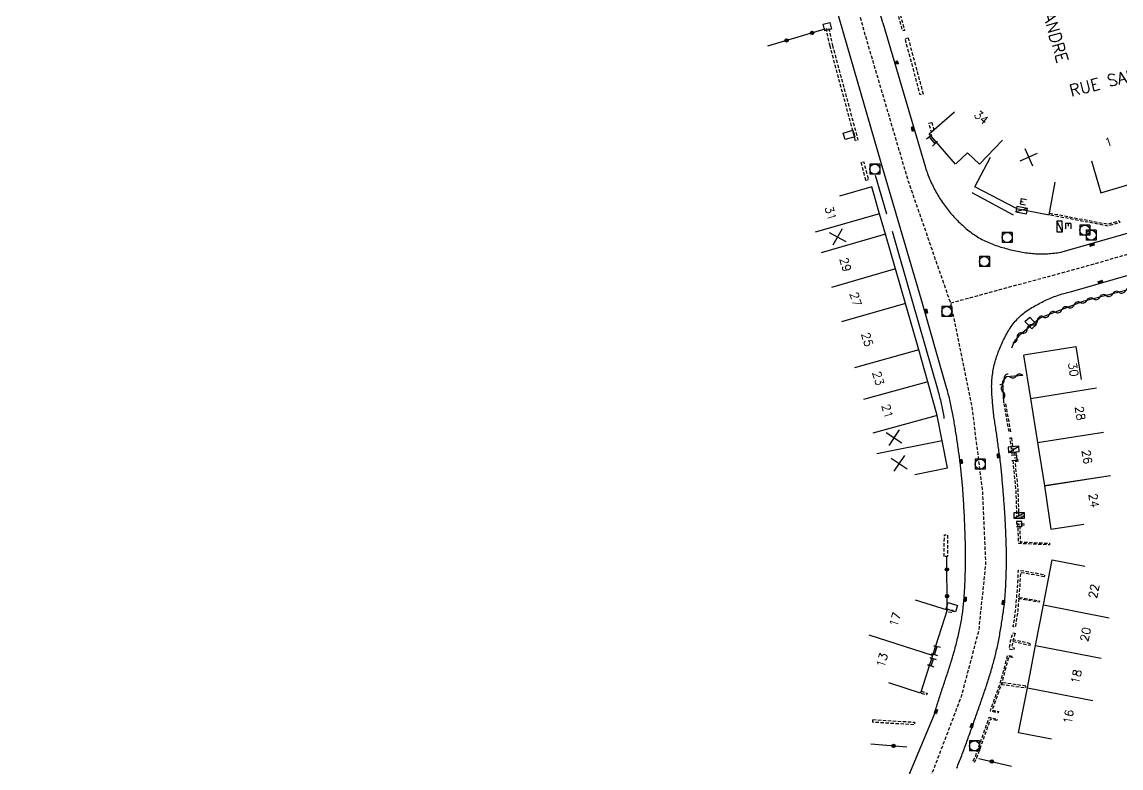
# Model space of a CAD drawing. Header units: millimetres. Extents: x 119599 to 140000, y 124063 to 129001.
# Drawn here: x 139105.9 to 139270.4, y 128613.4 to 128725 of the extents above; entities that cross this region are included whole.
import ezdxf
from ezdxf.enums import TextEntityAlignment as Align

# ---------------------------------------------------------------- set-up
doc = ezdxf.new("R2010")
doc.units = ezdxf.units.MM
doc.linetypes.add('DASHED', pattern=[0.75, 0.5, -0.25])
doc.layers.get('0').update_dxf_attribs({"linetype": 'CONTINUOUS'})
for name, color, linetype in [('W0001', 6, 'DASHED'), ('W0008', 7, 'CONTINUOUS'), ('W0017', 7, 'CONTINUOUS'), ('W0100', 7, 'CONTINUOUS'), ('W0105', 7, 'CONTINUOUS'), ('W0112', 1, 'DASHED'), ('W0310', 3, 'CONTINUOUS'), ('W0322', 7, 'CONTINUOUS'), ('W0400', 7, 'CONTINUOUS'), ('W0420', 7, 'CONTINUOUS'), ('W0430', 7, 'CONTINUOUS'), ('W0432', 7, 'CONTINUOUS'), ('W0851', 7, 'CONTINUOUS'), ('W0989', 7, 'CONTINUOUS'), ('W0991', 7, 'CONTINUOUS'), ('W1102', 7, 'CONTINUOUS'), ('W1471', 7, 'CONTINUOUS')]:
    doc.layers.add(name, color=color, linetype=linetype)
doc.styles.get("Standard").update_dxf_attribs({"font": 'romans.shx', "width": 0.85})

# ---------------------------------------------------------------- blocks, each defined once
blk = doc.blocks.new('T400')
for p, q in [((-0.15, 0.3), (0.15, 0.3)), ((-0.15, -0.25), (-0.15, 0.3)), ((-0.15, 0.15), (0.15, 0.15)), ((-0.15, 0), (0.15, 0)), ((0.15, 0.3), (0.15, -0.25)), ((-0.15, -0.15), (0.15, -0.15)), ((-0.15, -0.25), (-0.15, -0.3)), ((-0.15, -0.3), (0.15, -0.3)), ((0.15, -0.3), (0.15, -0.25))]:
    blk.add_line(p, q)
blk = doc.blocks.new('T420')
for p, q in [((0.75, 0.75), (-0.75, 0.75)), ((-0.75, 0.75), (-0.75, -0.75)), ((0.75, 0.75), (0.75, -0.75)), ((0.75, -0.75), (-0.75, -0.75))]:
    blk.add_line(p, q)
blk.add_ellipse((0, 0), major_axis=(-0.53, 0.53), ratio=1, start_param=3.926991, end_param=10.210176)
blk = doc.blocks.new('t105o')
for p, q in [((-0.5, 0), (0.5, 0)), ((0.5, 0), (0.2, 0.1)), ((0.5, 0), (0.2, -0.1))]:
    blk.add_line(p, q)
blk = doc.blocks.new('T1471')
at = {"color": 0, "linetype": 'Continuous', "flags": 128}
blk.add_lwpolyline([(-0.75, -0.5), (-0.75, 0.5), (0.75, 0.5), (0.75, -0.5), (-0.75, -0.5)], dxfattribs=at)
blk = doc.blocks.new('T851')
for p, q in [((-0.25, -0.15), (0, 0.32)), ((0, 0.32), (0.25, -0.15)), ((-0.25, -0.15), (0.25, -0.15))]:
    blk.add_line(p, q)
for major_axis in [(-0.106, 0.106), (-0.0354, 0.0354), (-0.0236, 0.0236)]:
    blk.add_ellipse((0, 0), major_axis=major_axis, ratio=1, start_param=3.926991, end_param=10.210176)
blk = doc.blocks.new('T430')
at = {"flags": 128}
for points in [[(-0.4, 2.1), (0.4, 2.1)], [(-0.4, 2.1), (-0.4, 1.3)], [(-0.4, 1.7), (0, 1.7)], [(0.8, 0.8), (-0.8, 0.8)], [(-0.8, 0.8), (-0.8, 0)], [(0.8, 0.8), (-0.8, 0)], [(-0.8, 0), (0.8, 0)], [(-0.4, 1.3), (0.4, 1.3)], [(0.8, 0), (0.8, 0.8)]]:
    blk.add_lwpolyline(points, dxfattribs=at)
blk = doc.blocks.new('T432')
at = {"flags": 128}
for points in [[(-0.4, 2.1), (-0.4, 1.3)], [(-0.39, 2.1), (0.41, 2.1)], [(0, 1.7), (0.4, 1.7)], [(0.4, 1.3), (0.4, 1.7)], [(0.8, 0.8), (-0.8, 0.8)], [(-0.8, 0.8), (-0.8, 0)], [(0.8, 0.8), (-0.8, 0)], [(-0.8, 0), (0.8, 0)], [(-0.4, 1.3), (0.4, 1.3)], [(0.8, 0), (0.8, 0.8)]]:
    blk.add_lwpolyline(points, dxfattribs=at)
blk = doc.blocks.new('t991o')
at = {"color": 0, "linetype": 'Continuous'}
for p, q in [((-1, 1), (1, -1)), ((-1, -1), (1, 1))]:
    blk.add_line(p, q, dxfattribs=at)
blk = doc.blocks.new('t322o')
at = {"color": 0, "linetype": 'Continuous'}
for radius in [0.25, 0.15]:
    blk.add_circle((0, 0), radius, dxfattribs=at)
blk = doc.blocks.new('t310o')
at = {"color": 0, "linetype": 'Continuous'}
for centre, start, end in [((-0.5, 0.38), 216.8699, 323.1304), ((0.5, -0.37), 36.8699, 143.1303)]:
    blk.add_arc(centre, 0.625, start, end, dxfattribs=at)
blk = doc.blocks.new('t112o')
at = {"color": 0, "linetype": 'Continuous'}
for p, q in [((-0.5, 0.5), (0.5, 0.5)), ((-0.5, -0.5), (-0.5, 0.5)), ((0.5, 0.5), (0.5, -0.5)), ((0.5, -0.5), (-0.5, -0.5))]:
    blk.add_line(p, q, dxfattribs=at)

msp = doc.modelspace()

# ---------------------------------------------------------------- linework, layer by layer
at = {"layer": 'W0001', "flags": 128}
for points in [[(139151.14, 129000), (139161.15, 128964.63), (139178.67, 128905.44), (139191.18, 128862.99), (139207.73, 128806.7), (139220.98, 128761.51), (139231.9, 128723.98)], [(139105.9, 128376.17), (139131.69, 128429.47), (139146.42, 128459.94), (139152.97, 128473.57), (139157.71, 128483.9), (139160.77, 128491.57), (139163.95, 128500.14), (139173.49, 128521.21), (139176.53, 128526.88), (139181.48, 128532.77), (139189.56, 128540.93), (139212.1, 128565.82), (139220.59, 128576.43), (139226.67, 128584.53), (139232.63, 128593.32), (139237.21, 128601.84), (139242.12, 128612.41), (139246.57, 128624.1), (139249.18, 128633.96), (139250.22, 128643.98), (139249.73, 128654.85), (139248.15, 128667.47), (139245, 128682.79), (139238.56, 128701.38), (139231.9, 128723.98)], [(139244.94, 128682.98), (139265.49, 128688.56), (139302.8, 128699.36), (139343.16, 128711.04), (139366.21, 128717.68), (139375.33, 128719.56), (139382.97, 128720.63), (139390.64, 128721.23), (139400.05, 128721.19), (139405.41, 128720.74), (139414.08, 128719.59), (139420.06, 128718.51), (139428.53, 128715.9), (139437.88, 128713.01), (139490.72, 128690.14), (139553.33, 128663), (139571.78, 128655), (139588.89, 128647.6), (139601.6, 128642.1), (139622.8, 128632.9), (139628.16, 128630.94)]]:
    msp.add_lwpolyline(points, dxfattribs=at)
at = {"layer": 'W0008', "flags": 128}
for points in [[(139229, 128723.07), (139225.13, 128736.43), (139220.45, 128752.5), (139220.15, 128753.55), (139218.43, 128759.48), (139208.82, 128792.31), (139207.37, 128797.29), (139206.46, 128800.31), (139201.85, 128815.97), (139199.62, 128823.64), (139196.8, 128833.27), (139191.94, 128849.76), (139181.25, 128886.01), (139177.33, 128899.38), (139172.03, 128917.24), (139167.49, 128932.58), (139162.46, 128949.56), (139155.24, 128973.98), (139150.99, 128988.44), (139147.6, 129000), (139147.6, 129000)], [(139234.79, 128724.9), (139230.7, 128739.01), (139224.22, 128761.21), (139214.72, 128793.6), (139212.08, 128802.58), (139207.54, 128818.1), (139204.1, 128829.83), (139197.64, 128851.68), (139188.25, 128883.65), (139182.81, 128902.08), (139175.01, 128928.51), (139168.18, 128951.48), (139161.79, 128973.08), (139157.89, 128986.25), (139156.99, 128989.45), (139156.77, 128990.47), (139157.01, 128991.91), (139156.44, 128991.88), (139154.37, 129000)], [(139234.79, 128724.9), (139241.15, 128703.27), (139241.23, 128703.03), (139241.32, 128702.78), (139241.4, 128702.54), (139241.49, 128702.29), (139241.59, 128702.05), (139241.68, 128701.82), (139241.78, 128701.58), (139241.88, 128701.34), (139241.98, 128701.11), (139242.09, 128700.88), (139242.2, 128700.65), (139242.31, 128700.42), (139242.42, 128700.2), (139242.54, 128699.97), (139242.66, 128699.75), (139242.78, 128699.53), (139242.9, 128699.31), (139243.03, 128699.09), (139243.16, 128698.88), (139243.29, 128698.67), (139243.43, 128698.45), (139243.57, 128698.24), (139243.71, 128698.04), (139243.85, 128697.83), (139244, 128697.63), (139244.15, 128697.42), (139244.3, 128697.22), (139244.45, 128697.03), (139244.61, 128696.83), (139244.77, 128696.63), (139244.93, 128696.44), (139245.09, 128696.25), (139245.26, 128696.06), (139245.43, 128695.87), (139245.6, 128695.68), (139245.78, 128695.5), (139245.96, 128695.32), (139246.14, 128695.14), (139246.32, 128694.96), (139246.51, 128694.78), (139246.69, 128694.61), (139246.89, 128694.43), (139247.08, 128694.26), (139247.28, 128694.09), (139247.48, 128693.92), (139247.68, 128693.76), (139247.89, 128693.6), (139248.1, 128693.44), (139248.31, 128693.29), (139248.52, 128693.15), (139248.74, 128693.01), (139248.96, 128692.87), (139249.18, 128692.74), (139249.4, 128692.62), (139249.62, 128692.5), (139249.85, 128692.38), (139250.08, 128692.27), (139250.31, 128692.16), (139250.54, 128692.06), (139250.77, 128691.96), (139251.01, 128691.86), (139251.24, 128691.77), (139251.48, 128691.68), (139251.72, 128691.59), (139251.96, 128691.51), (139252.2, 128691.43), (139252.45, 128691.35), (139252.69, 128691.28), (139252.94, 128691.21), (139253.18, 128691.14), (139253.43, 128691.07), (139253.68, 128691), (139253.93, 128690.94), (139254.18, 128690.88), (139254.43, 128690.82), (139254.68, 128690.76), (139254.93, 128690.71), (139255.18, 128690.66), (139255.43, 128690.61), (139255.68, 128690.57), (139255.93, 128690.53), (139256.18, 128690.49), (139256.43, 128690.46), (139256.68, 128690.43), (139256.93, 128690.41), (139257.18, 128690.38), (139257.43, 128690.37), (139257.68, 128690.35), (139257.93, 128690.34), (139258.18, 128690.33), (139258.43, 128690.33), (139258.68, 128690.33), (139258.94, 128690.33), (139259.19, 128690.34), (139259.44, 128690.35), (139259.69, 128690.37), (139259.94, 128690.39), (139260.19, 128690.41), (139260.44, 128690.43), (139260.7, 128690.46), (139260.95, 128690.49), (139261.2, 128690.53), (139261.45, 128690.57), (139280.14, 128695.94)], [(139237.27, 128608.89), (139242.51, 128621.43), (139242.51, 128621.43), (139242.51, 128621.43), (139242.57, 128621.67), (139242.64, 128621.91), (139242.71, 128622.15), (139242.78, 128622.38), (139242.86, 128622.62), (139242.93, 128622.86), (139243, 128623.09), (139243.08, 128623.33), (139243.15, 128623.57), (139243.23, 128623.8), (139243.31, 128624.04), (139243.38, 128624.27), (139243.46, 128624.51), (139243.54, 128624.74), (139243.61, 128624.98), (139243.69, 128625.21), (139243.77, 128625.45), (139243.85, 128625.68), (139243.93, 128625.92), (139244.01, 128626.15), (139244.08, 128626.39), (139244.16, 128626.62), (139244.24, 128626.86), (139244.32, 128627.09), (139244.4, 128627.33), (139244.47, 128627.56), (139244.55, 128627.8), (139244.63, 128628.03), (139244.7, 128628.27), (139244.78, 128628.51), (139244.85, 128628.74), (139244.93, 128628.98), (139245, 128629.21), (139245.07, 128629.45), (139245.15, 128629.69), (139245.22, 128629.93), (139245.29, 128630.16), (139245.36, 128630.4), (139245.43, 128630.64), (139245.5, 128630.88), (139245.56, 128631.11), (139245.63, 128631.35), (139245.69, 128631.59), (139245.75, 128631.83), (139245.82, 128632.07), (139245.88, 128632.31), (139245.94, 128632.55), (139245.99, 128632.8), (139246.05, 128633.04), (139246.11, 128633.28), (139246.16, 128633.53), (139246.21, 128633.77), (139246.27, 128634.02), (139246.32, 128634.26), (139246.37, 128634.51), (139246.41, 128634.75), (139246.46, 128635), (139246.5, 128635.24), (139246.55, 128635.49), (139246.59, 128635.74), (139246.63, 128635.98), (139246.67, 128636.23), (139246.7, 128636.48), (139246.74, 128636.72), (139246.77, 128636.97), (139246.8, 128637.22), (139246.83, 128637.47), (139246.86, 128637.72), (139246.88, 128637.97), (139246.91, 128638.22), (139246.93, 128638.47), (139246.95, 128638.72), (139246.96, 128638.97), (139246.98, 128639.22), (139247, 128639.47), (139247.01, 128639.72), (139247.03, 128639.97), (139247.04, 128640.23), (139247.06, 128640.48), (139247.07, 128640.73), (139247.08, 128640.98), (139247.09, 128641.23), (139247.1, 128641.48), (139247.11, 128641.73), (139247.12, 128641.98), (139247.13, 128642.24), (139247.13, 128642.49), (139247.14, 128642.74), (139247.14, 128642.99), (139247.15, 128643.24), (139247.15, 128643.49), (139247.16, 128643.74), (139247.16, 128643.99), (139247.16, 128644.24), (139247.16, 128644.5), (139247.16, 128644.75), (139247.16, 128645), (139247.16, 128645.25), (139247.16, 128645.5), (139247.16, 128645.75), (139247.16, 128646), (139247.15, 128646.25), (139247.15, 128646.51), (139247.15, 128646.76), (139247.14, 128647.01), (139247.14, 128647.26), (139247.13, 128647.51), (139247.12, 128647.76), (139247.12, 128648.01), (139247.11, 128648.26), (139247.1, 128648.51), (139247.09, 128648.77), (139247.08, 128649.02), (139247.08, 128649.27), (139247.07, 128649.52), (139247.06, 128649.77), (139247.04, 128650.02), (139247.03, 128650.27), (139247.02, 128650.52), (139247.01, 128650.77), (139247, 128651.03), (139246.99, 128651.28), (139246.97, 128651.53), (139246.96, 128651.78), (139246.95, 128652.03), (139246.93, 128652.28), (139246.92, 128652.53), (139246.9, 128652.78), (139246.89, 128653.03), (139246.87, 128653.29), (139246.86, 128653.54), (139246.84, 128653.79), (139246.83, 128654.04), (139246.81, 128654.29), (139246.79, 128654.54), (139246.77, 128654.79), (139246.76, 128655.05), (139246.74, 128655.3), (139246.72, 128655.55), (139246.7, 128655.8), (139246.67, 128656.05), (139246.65, 128656.3), (139246.63, 128656.55), (139246.61, 128656.81), (139246.58, 128657.06), (139246.56, 128657.31), (139246.53, 128657.56), (139246.5, 128657.81), (139246.48, 128658.06), (139246.45, 128658.31), (139246.42, 128658.56), (139246.39, 128658.81), (139246.36, 128659.06), (139246.33, 128659.31), (139246.3, 128659.56), (139246.27, 128659.81), (139246.24, 128660.06), (139246.21, 128660.31), (139246.17, 128660.56), (139246.14, 128660.81), (139246.1, 128661.06), (139246.07, 128661.31), (139246.03, 128661.56), (139246, 128661.81), (139245.96, 128662.06), (139245.93, 128662.31), (139245.89, 128662.56), (139245.85, 128662.81), (139245.81, 128663.06), (139245.77, 128663.31), (139245.73, 128663.56), (139245.69, 128663.81), (139245.65, 128664.06), (139245.61, 128664.31), (139245.57, 128664.56), (139245.53, 128664.81), (139245.49, 128665.05), (139245.45, 128665.3), (139245.4, 128665.55), (139245.36, 128665.79), (139245.32, 128666.03), (139245.27, 128666.27), (139245.22, 128666.52), (139245.18, 128666.76), (139245.13, 128667), (139245.08, 128667.24), (139245.03, 128667.48), (139244.97, 128667.72), (139244.92, 128667.96), (139244.87, 128668.21), (139244.81, 128668.45), (139244.75, 128668.69), (139244.7, 128668.93), (139244.64, 128669.16), (139244.58, 128669.4), (139244.52, 128669.64), (139244.45, 128669.88), (139244.39, 128670.12), (139240.55, 128683.57), (139234.56, 128703.93), (139229, 128723.07)], [(139245.86, 128613.33), (139245.95, 128613.57), (139246.04, 128613.8), (139246.13, 128614.04), (139246.23, 128614.27), (139246.32, 128614.51), (139246.41, 128614.74), (139246.5, 128614.98), (139246.59, 128615.21), (139246.67, 128615.45), (139246.76, 128615.69), (139246.85, 128615.92), (139246.94, 128616.16), (139247.03, 128616.39), (139247.12, 128616.63), (139247.2, 128616.87), (139247.29, 128617.1), (139247.38, 128617.34), (139247.46, 128617.58), (139247.55, 128617.81), (139247.63, 128618.05), (139247.72, 128618.29), (139247.8, 128618.53), (139247.89, 128618.76), (139247.97, 128619), (139248.06, 128619.24), (139248.14, 128619.47), (139248.23, 128619.71), (139248.31, 128619.95), (139248.39, 128620.19), (139248.48, 128620.43), (139248.56, 128620.66), (139248.65, 128620.9), (139248.73, 128621.14), (139248.81, 128621.38), (139248.9, 128621.61), (139248.98, 128621.85), (139249.06, 128622.08), (139249.14, 128622.32), (139249.22, 128622.55), (139249.31, 128622.78), (139249.39, 128623.02), (139249.47, 128623.25), (139249.55, 128623.48), (139249.63, 128623.71), (139249.71, 128623.95), (139249.79, 128624.18), (139249.87, 128624.41), (139249.95, 128624.65), (139250.03, 128624.88), (139250.11, 128625.11), (139250.19, 128625.35), (139250.27, 128625.58), (139250.34, 128625.82), (139250.42, 128626.05), (139250.5, 128626.29), (139250.57, 128626.52), (139250.65, 128626.76), (139250.72, 128626.99), (139250.79, 128627.23), (139250.86, 128627.46), (139250.94, 128627.7), (139251.01, 128627.93), (139251.07, 128628.17), (139251.14, 128628.41), (139251.21, 128628.65), (139251.28, 128628.88), (139251.34, 128629.12), (139251.41, 128629.36), (139251.47, 128629.6), (139251.53, 128629.84), (139251.59, 128630.08), (139251.65, 128630.32), (139251.71, 128630.57), (139251.77, 128630.82), (139251.82, 128631.06), (139251.88, 128631.31), (139251.93, 128631.56), (139251.98, 128631.8), (139252.04, 128632.05), (139252.09, 128632.3), (139252.14, 128632.55), (139252.18, 128632.79), (139252.23, 128633.04), (139252.28, 128633.29), (139252.32, 128633.54), (139252.37, 128633.79), (139252.41, 128634.04), (139252.45, 128634.29), (139252.49, 128634.54), (139252.53, 128634.79), (139252.57, 128635.03), (139252.61, 128635.28), (139252.65, 128635.53), (139252.69, 128635.78), (139252.72, 128636.03), (139252.76, 128636.29), (139252.8, 128636.54), (139252.83, 128636.79), (139252.86, 128637.04), (139252.9, 128637.29), (139252.93, 128637.53), (139252.96, 128637.77), (139252.99, 128638.01), (139253.01, 128638.25), (139253.04, 128638.49), (139253.06, 128638.73), (139253.08, 128638.97), (139253.1, 128639.21), (139253.12, 128639.46), (139253.13, 128639.7), (139253.15, 128639.94), (139253.16, 128640.18), (139253.18, 128640.42), (139253.19, 128640.66), (139253.2, 128640.91), (139253.21, 128641.15), (139253.22, 128641.4), (139253.23, 128641.64), (139253.24, 128641.89), (139253.25, 128642.13), (139253.26, 128642.38), (139253.26, 128642.63), (139253.27, 128642.87), (139253.28, 128643.12), (139253.28, 128643.36), (139253.28, 128643.61), (139253.29, 128643.85), (139253.29, 128644.1), (139253.29, 128644.34), (139253.29, 128644.59), (139253.29, 128644.84), (139253.29, 128645.08), (139253.29, 128645.33), (139253.29, 128645.57), (139253.28, 128645.82), (139253.28, 128646.06), (139253.28, 128646.31), (139253.27, 128646.56), (139253.26, 128646.8), (139253.26, 128647.05), (139253.25, 128647.3), (139253.24, 128647.55), (139253.23, 128647.8), (139253.22, 128648.05), (139253.21, 128648.3), (139253.2, 128648.56), (139253.19, 128648.81), (139253.18, 128649.06), (139253.17, 128649.31), (139253.16, 128649.56), (139253.15, 128649.81), (139253.13, 128650.06), (139253.12, 128650.31), (139253.1, 128650.57), (139253.09, 128650.82), (139253.08, 128651.07), (139253.06, 128651.32), (139253.04, 128651.57), (139253.03, 128651.82), (139253.01, 128652.07), (139252.99, 128652.32), (139252.98, 128652.57), (139252.96, 128652.82), (139252.94, 128653.07), (139252.92, 128653.33), (139252.9, 128653.58), (139252.88, 128653.83), (139252.86, 128654.08), (139252.84, 128654.33), (139252.82, 128654.58), (139252.8, 128654.83), (139252.78, 128655.08), (139252.76, 128655.33), (139252.74, 128655.58), (139252.72, 128655.83), (139252.69, 128656.08), (139252.67, 128656.33), (139252.65, 128656.58), (139252.63, 128656.83), (139252.6, 128657.08), (139252.58, 128657.33), (139252.56, 128657.58), (139252.53, 128657.84), (139252.51, 128658.08), (139252.48, 128658.33), (139252.45, 128658.58), (139252.43, 128658.83), (139252.4, 128659.08), (139252.37, 128659.32), (139252.34, 128659.57), (139252.3, 128659.82), (139252.27, 128660.07), (139252.24, 128660.31), (139252.21, 128660.56), (139252.17, 128660.81), (139252.14, 128661.06), (139252.11, 128661.3), (139252.07, 128661.55), (139252.04, 128661.8), (139252, 128662.04), (139251.97, 128662.29), (139251.94, 128662.54), (139251.9, 128662.78), (139251.87, 128663.03), (139251.83, 128663.28), (139251.79, 128663.52), (139251.75, 128663.77), (139251.72, 128664.02), (139251.68, 128664.26), (139251.64, 128664.51), (139251.6, 128664.75), (139251.56, 128665), (139251.53, 128665.25), (139251.49, 128665.49), (139251.46, 128665.74), (139251.43, 128665.99), (139251.4, 128666.23), (139251.37, 128666.48), (139251.34, 128666.73), (139251.32, 128666.98), (139251.3, 128667.23), (139251.28, 128667.48), (139251.25, 128667.73), (139251.23, 128667.98), (139251.21, 128668.22), (139251.19, 128668.47), (139251.17, 128668.72), (139251.15, 128668.97), (139251.13, 128669.22), (139251.12, 128669.47), (139251.1, 128669.72), (139251.09, 128669.97), (139251.09, 128670.22), (139251.08, 128670.47), (139251.09, 128670.72), (139251.09, 128670.98), (139251.1, 128671.23), (139251.12, 128671.48), (139251.14, 128671.73), (139251.17, 128671.98), (139251.2, 128672.23), (139251.24, 128672.48), (139251.28, 128672.73), (139251.32, 128672.97), (139251.37, 128673.22), (139251.42, 128673.46), (139251.48, 128673.71), (139251.54, 128673.95), (139251.6, 128674.19), (139251.67, 128674.43), (139251.74, 128674.67), (139251.82, 128674.91), (139251.9, 128675.15), (139251.98, 128675.38), (139252.06, 128675.62), (139252.15, 128675.85), (139252.25, 128676.08), (139252.34, 128676.32), (139252.45, 128676.55), (139252.55, 128676.78), (139252.66, 128677.01), (139252.76, 128677.24), (139252.87, 128677.47), (139252.98, 128677.69), (139253.1, 128677.92), (139253.22, 128678.14), (139253.34, 128678.36), (139253.46, 128678.58), (139253.59, 128678.8), (139253.72, 128679.01), (139253.86, 128679.22), (139254, 128679.43), (139254.15, 128679.64), (139254.3, 128679.84), (139254.45, 128680.04), (139254.61, 128680.23), (139254.78, 128680.42), (139254.95, 128680.61), (139255.13, 128680.8), (139255.31, 128680.97), (139255.5, 128681.14), (139255.68, 128681.31), (139255.88, 128681.46), (139256.07, 128681.61), (139256.27, 128681.76), (139256.48, 128681.9), (139256.68, 128682.03), (139256.89, 128682.17), (139257.1, 128682.29), (139257.32, 128682.42), (139257.53, 128682.54), (139257.75, 128682.66), (139257.97, 128682.77), (139258.19, 128682.89), (139258.41, 128683), (139258.63, 128683.11), (139258.86, 128683.22), (139259.08, 128683.33), (139259.31, 128683.43), (139259.54, 128683.54), (139259.77, 128683.64), (139260, 128683.74), (139260.23, 128683.83), (139260.46, 128683.92), (139260.7, 128684.01), (139260.93, 128684.1), (139261.17, 128684.18), (139261.41, 128684.25), (139261.65, 128684.33), (139261.89, 128684.4), (139262.13, 128684.46), (139262.38, 128684.52), (139262.62, 128684.58), (139262.87, 128684.64), (139286.87, 128691.56)]]:
    msp.add_lwpolyline(points, dxfattribs=at)
at = {"layer": 'W0017', "flags": 128}
for points in [[(139235.4, 128696.28), (139233.67, 128702.07)], [(139254.34, 128696.12), (139248.16, 128699.47)], [(139243.99, 128665.7), (139243.95, 128665.96), (139243.91, 128666.22), (139243.87, 128666.48), (139243.82, 128666.74), (139243.77, 128666.98), (139243.72, 128667.22), (139243.67, 128667.46), (139243.62, 128667.7), (139243.56, 128667.94), (139243.51, 128668.18), (139243.45, 128668.42), (139243.39, 128668.66), (139243.33, 128668.9), (139243.27, 128669.14), (139243.21, 128669.38), (139243.14, 128669.61), (139243.08, 128669.85), (139239.29, 128683.04), (139236.22, 128693.65)]]:
    msp.add_lwpolyline(points, dxfattribs=at)
at = {"layer": 'W0100', "flags": 128}
for points in [[(139245.65, 128703.74), (139241.72, 128708.31), (139245.51, 128711.57)], [(139266.02, 128704.26), (139267.43, 128699.46), (139273.83, 128701.35), (139280.04, 128703.15), (139286.28, 128704.99), (139292.72, 128706.84), (139291.34, 128711.65)], [(139241.7, 128707.85), (139242.56, 128706.8)], [(139245.7, 128703.78), (139247.47, 128705.44), (139249.24, 128703.74), (139252.7, 128707.34)], [(139254.8, 128697.13), (139248.58, 128700.38), (139250.89, 128704.81)], [(139254.8, 128697.13), (139259.71, 128696.15), (139260.61, 128701.07)], [(139239.59, 128657.31), (139244.49, 128658.28), (139243.69, 128662.34), (139242.92, 128666.11), (139241.52, 128671.16), (139240.18, 128675.97), (139238.19, 128682.9), (139236.7, 128688.07), (139235.17, 128693.28), (139234.28, 128696.34), (139233.12, 128700.34), (139228.32, 128698.94)], [(139255.88, 128675.19), (139263.7, 128676.46), (139264.5, 128671.52)], [(139255.87, 128675.16), (139256.9, 128668.68), (139257.93, 128662.08), (139258.97, 128655.58), (139259.95, 128649.12), (139264.89, 128649.87)], [(139260.02, 128617.68), (139255.11, 128618.64), (139256.43, 128625.37), (139257.64, 128631.68), (139258.85, 128637.76), (139260.14, 128644.53), (139265.05, 128643.58)], [(139239.65, 128638.55), (139244.42, 128637.04), (139242.23, 128630.18), (139240.43, 128624.58), (139235.67, 128626.11)], [(139242.54, 128630.29), (139242.93, 128631.54)], [(139242.01, 128628.63), (139242.37, 128629.71)]]:
    msp.add_lwpolyline(points, dxfattribs=at)
at = {"layer": 'W0112', "flags": 128}
for points in [[(139236.97, 128727.59), (139238.04, 128723.78), (139237.77, 128723.7), (139236.7, 128727.52)], [(139238.56, 128722.68), (139240.82, 128714.26), (139240.38, 128714.14), (139238.12, 128722.56)], [(139230.69, 128707.27), (139226.88, 128721.43), (139227.25, 128721.53), (139231.06, 128707.37)], [(139242.1, 128710.01), (139242.46, 128708.73), (139242.05, 128708.61), (139241.69, 128709.89)], [(139232.26, 128701.33), (139231.54, 128704.02), (139231.92, 128704.12), (139232.63, 128701.43)], [(139259.76, 128696.43), (139268.49, 128694.78), (139270.17, 128695.29), (139270.25, 128695.02), (139268.51, 128694.49), (139259.71, 128696.15)], [(139253.16, 128667.88), (139253.89, 128663.7), (139253.69, 128663.66), (139252.96, 128667.85)], [(139254.06, 128662.79), (139254.33, 128660.55), (139254.85, 128660.62), (139254.88, 128660.41), (139254.15, 128660.31), (139253.85, 128662.76)], [(139255.08, 128659.27), (139254.57, 128659.18), (139254.99, 128655.11), (139255.12, 128651.03), (139255.79, 128651.11), (139255.82, 128650.86), (139254.87, 128650.74), (139254.73, 128655.1), (139254.29, 128659.39), (139255.03, 128659.52)], [(139256.01, 128649.73), (139255.26, 128649.62), (139255.37, 128647.21), (139259.75, 128647), (139259.74, 128646.75), (139255.13, 128646.97), (139255, 128649.82), (139255.97, 128649.97)], [(139243.98, 128645.04), (139244, 128648.26), (139244.47, 128648.26), (139244.45, 128645.04)], [(139258.95, 128642), (139255.38, 128642.62), (139255.3, 128640.79), (139254.98, 128636.87), (139254.62, 128634.44), (139254.32, 128634.49), (139254.67, 128636.9), (139254.99, 128640.81), (139255.09, 128642.99), (139259.01, 128642.31)], [(139255.2, 128638.89), (139258.24, 128638.38), (139258.21, 128638.18), (139255.16, 128638.69)], [(139245.31, 128636.96), (139244.36, 128637.04), (139244.33, 128636.77), (139245.29, 128636.69)], [(139254.56, 128633.52), (139254.24, 128632.32), (139254.09, 128631.42), (139254.43, 128631.36), (139254.37, 128631.04), (139253.71, 128631.16), (139253.92, 128632.39), (139254.24, 128633.6)], [(139256.89, 128631.96), (139254.29, 128632.56), (139254.24, 128632.33), (139256.83, 128631.73)], [(139254.21, 128629.9), (139253.64, 128630.01), (139252.55, 128625.98), (139251.15, 128622.02), (139252.11, 128621.81), (139252.06, 128621.61), (139250.92, 128621.86), (139250.95, 128622.07), (139252.36, 128626.04), (139253.49, 128630.24), (139254.25, 128630.1)], [(139256.21, 128625.62), (139252.64, 128626.13), (139252.6, 128625.88), (139256.18, 128625.37)], [(139240.52, 128624.86), (139241.4, 128624.58), (139241.31, 128624.29), (139240.43, 128624.57)], [(139233.31, 128620.6), (139239.55, 128620.22), (139239.53, 128619.82), (139233.29, 128620.2)], [(139251.86, 128620.46), (139250.87, 128620.67), (139248.83, 128614.88), (139248.5, 128614.21), (139248.28, 128614.31), (139248.6, 128614.97), (139250.71, 128620.95), (139251.91, 128620.7)]]:
    msp.add_lwpolyline(points, close=True, dxfattribs=at)
for points in [[(139226.88, 128721.43), (139226.31, 128723.99), (139226.71, 128724.07), (139227.25, 128721.53)], [(139254.24, 128633.6), (139254.83, 128633.44)]]:
    msp.add_lwpolyline(points, dxfattribs=at)
at = {"layer": 'W0310', "flags": 128}
for points in [[(139279.85, 128687.08), (139264.75, 128683.2), (139258.4, 128680.74), (139255.17, 128678.07), (139254.44, 128677.22), (139254.06, 128676.21)], [(139255.75, 128672.11), (139253.25, 128671.93), (139252.68, 128671.24), (139252.87, 128668.03)]]:
    msp.add_lwpolyline(points, dxfattribs=at)
at = {"layer": 'W0322', "flags": 128}
for points in [[(139226.12, 128723.97), (139217.54, 128721.44)], [(139244.42, 128637.08), (139244.38, 128644.96)], [(139238.39, 128616.5), (139232.98, 128616.94)], [(139249.16, 128614.8), (139254.04, 128613.61)]]:
    msp.add_lwpolyline(points, dxfattribs=at)
at = {"layer": 'W1102', "flags": 128}
for points in [[(139234.28, 128696.34), (139224.68, 128693.55)], [(139235.17, 128693.28), (139225.57, 128690.47)], [(139236.7, 128688.07), (139227.09, 128685.29)], [(139238.19, 128682.9), (139228.58, 128680.14)], [(139240.18, 128675.97), (139230.55, 128673.28)], [(139241.52, 128671.16), (139231.88, 128668.51)], [(139256.9, 128668.68), (139266.78, 128670.25)], [(139242.92, 128666.11), (139233.28, 128663.46)], [(139257.93, 128662.08), (139267.81, 128663.62)], [(139243.69, 128662.34), (139233.88, 128660.4)], [(139268.86, 128657.08), (139258.97, 128655.58), (139268.84, 128657.16)], [(139258.85, 128637.76), (139268.66, 128635.82)], [(139242.23, 128630.18), (139232.72, 128633.25)], [(139257.64, 128631.68), (139267.46, 128629.79)], [(139256.43, 128625.37), (139266.24, 128623.45)]]:
    msp.add_lwpolyline(points, dxfattribs=at)

# ---------------------------------------------------------------- block references
at = {"layer": 'W0105'}
for p, rotation in [((139241.7, 128707.85), 39.51186070935504), ((139242.56, 128706.8), 44.11135853504449), ((139242.54, 128630.29), 163.7537692365077), ((139242.93, 128631.54), 165.5406591717419), ((139242.01, 128628.63), 160.7025192028941), ((139242.37, 128629.71), 161.6334128960481)]:
    msp.add_blockref('t105o', p, dxfattribs=dict(at, rotation=rotation))
at = {"layer": 'W0112', "rotation": 104.5424816384397}
msp.add_blockref('t112o', (139226.47, 128724.33), dxfattribs=at)
at = {"layer": 'W0310'}
for p, rotation in [((139269.2, 128684.34), 194.4128526719619), ((139271.13, 128684.84), 194.4128526719619), ((139263.44, 128682.69), 201.1909419622953), ((139265.32, 128683.35), 194.4128526719619), ((139267.26, 128683.85), 194.4128526719619), ((139259.71, 128681.25), 201.1909419622953), ((139261.57, 128681.97), 201.1909419622953), ((139256.4, 128679.08), 219.5832553147114), ((139257.94, 128680.36), 219.5832553147114), ((139254.9, 128677.76), 229.5207460385557), ((139252.93, 128671.54), 230.1294166523697), ((139254.75, 128672.04), 184.172043632782), ((139252.78, 128669.64), 273.4230716925049)]:
    msp.add_blockref('t310o', p, dxfattribs=dict(at, rotation=rotation))
at = {"layer": 'W0322'}
for p, rotation in [((139220.37, 128722.28), 196.3960020561597), ((139224.2, 128723.4), 196.3960020561597), ((139244.39, 128643.08), 90.2265434302462), ((139244.41, 128639.08), 90.2265434302462), ((139236.4, 128616.66), 175.4463287626806), ((139251.1, 128614.33), 346.3769206564525)]:
    msp.add_blockref('t322o', p, dxfattribs=dict(at, rotation=rotation))
at = {"layer": 'W0400'}
for p, rotation in [((139239.27, 128708.99), 196.3911362742512), ((139266.08, 128691.7), 286.0371086111278), ((139267.37, 128686.11), 106.0731837340739), ((139241.25, 128681.75), 15.93691987899346), ((139252.1, 128660.08), 187.5266800154635), ((139246.52, 128659.25), 6.883051925827487), ((139247.11, 128638.63), 355.6413315286823), ((139252.84, 128638.12), 173.917300859672), ((139242.76, 128621.83), 343.953766484885), ((139248.1, 128619.7), 160.4664697920028)]:
    msp.add_blockref('T400', p, dxfattribs=dict(at, rotation=rotation))
at = {"layer": 'W0420'}
for p in [(139233.58, 128703), (139265.02, 128693.87), (139253.41, 128692.79), (139265.97, 128693.12), (139249.99, 128689.18), (139244.35, 128681.7), (139249.36, 128658.85), (139248.5, 128616.67)]:
    msp.add_blockref('T420', p, dxfattribs=at)
at = {"layer": 'W0430'}
for p, rotation in [((139255.49, 128696.46), 349.1614691557282), ((139260.84, 128694.42), 271.5454624372421), ((139254.35, 128661.46), 183.8861608846596)]:
    msp.add_blockref('T430', p, dxfattribs=dict(at, rotation=rotation))
at = {"layer": 'W0432', "rotation": 179.4169542713691}
msp.add_blockref('T432', (139255.21, 128651.55), dxfattribs=at)
at = {"layer": 'W0851'}
msp.add_blockref('T851', (139236.86, 128718.96), dxfattribs=at)
at = {"layer": 'W0991'}
for p, rotation in [((139256.63, 128704.81), 339.2271622732349), ((139228, 128692.85), 286.2413042324448), ((139236.45, 128662.82), 281.621285412691), ((139237.23, 128658.95), 281.1662394657619)]:
    msp.add_blockref('t991o', p, dxfattribs=dict(at, rotation=rotation))
at = {"layer": 'W1471'}
for p, rotation in [((139229.71, 128708.14), 16.20529998062584), ((139256.93, 128679.98), 133.1963321020403), ((139245.11, 128637.42), 342.6273948435306)]:
    msp.add_blockref('T1471', p, dxfattribs=dict(at, rotation=rotation))

# ---------------------------------------------------------------- texts
at = {"layer": 'W0989'}
for s, rotation, p in [('RUE SAINT-ALEXANDRE', 286.0341, (139257.96, 128732.11)), ('RUE SAINT-ADOLPHE', 14.2004, (139274.68, 128717.74))]:
    msp.add_text(s, height=1.75, rotation=rotation, dxfattribs=at).set_placement(p, align=Align.MIDDLE)
at = {"layer": 'W0991'}
for s, rotation, p in [('34', 318.7219, (139249.54, 128710.76)), ('1', 16.379, (139268.57, 128707.1)), ('31', 286.1889, (139226.98, 128696.39)), ('29', 286.3327, (139229.21, 128688.71)), ('27', 286.1488, (139230.72, 128683.54)), ('25', 286.0178, (139232.46, 128677.5)), ('30', 278.926, (139263.31, 128673.02)), ('23', 285.5948, (139234.11, 128671.69)), ('21', 285.4082, (139235.47, 128666.78)), ('28', 278.8655, (139264.33, 128666.46)), ('26', 279.0896, (139265.36, 128659.93)), ('24', 278.6263, (139266.38, 128653.4)), ('22', 79.1492, (139266.37, 128639.83)), ('17', 72.3145, (139236.61, 128635.6)), ('20', 78.7869, (139265.11, 128633.36)), ('13', 72.1791, (139234.67, 128629.52)), ('18', 76.7389, (139263.74, 128627.04)), ('16', 81.0351, (139262.58, 128621.04))]:
    msp.add_text(s, height=1.25, rotation=rotation, dxfattribs=at).set_placement(p, align=Align.MIDDLE)

doc.saveas('drawing.dxf')
